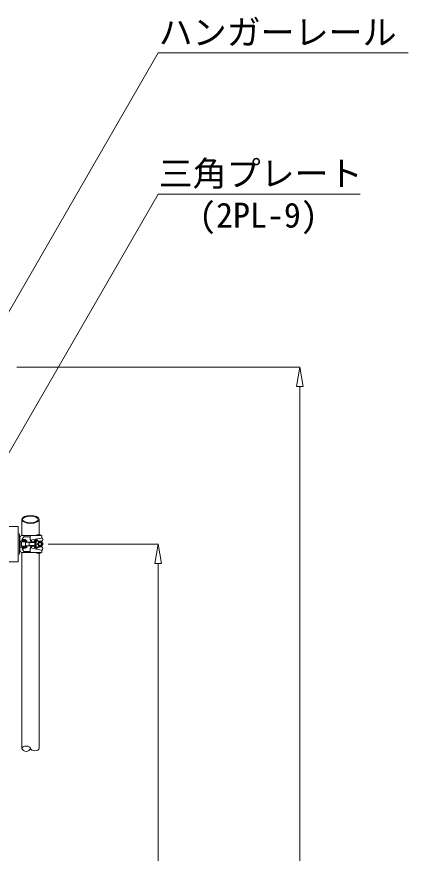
# Model space of a CAD drawing. Units: millimetres, scale not verified. Extents: x -10062 to 10062, y -16938 to 16938.
# Drawn here: x -112 to 994, y 9351 to 11714 of the extents above; entities that cross this region are included whole.
import ezdxf
from ezdxf.enums import TextEntityAlignment as Align

# ---------------------------------------------------------------- set-up
doc = ezdxf.new("R2010")
doc.units = ezdxf.units.MM
doc.header["$LTSCALE"] = 90
for name, color, linetype, lineweight in [('0-C_寸法', 134, 'Continuous', 18), ('1-0_単管ｸﾗﾝﾌﾟ', 134, 'Continuous', 18), ('1-B_文字', 134, 'Continuous', 18)]:
    doc.layers.add(name, color=color, linetype=linetype, lineweight=lineweight)
doc.styles.add('ＭＳ ゴシック', font='')
doc.styles.get('ＭＳ ゴシック').set_extended_font_data('MS Gothic')

msp = doc.modelspace()

# ---------------------------------------------------------------- linework, layer by layer
at = {"layer": '0-C_寸法'}
for p, q in [((-111.5, 10724.5), (688.5, 10724.5)), ((678.33, 10669.5), (687.5, 10724.5)), ((687.5, 10724.5), (696.66, 10669.5)), ((678.33, 10669.5), (696.66, 10669.5)), ((687.5, 10669.5), (687.5, 6279.5)), ((-23.04, 10224.5), (288.5, 10224.5)), ((278.33, 10169.5), (287.5, 10224.5)), ((287.5, 10224.5), (296.67, 10169.5)), ((278.33, 10169.5), (296.67, 10169.5)), ((287.5, 10169.5), (287.5, 6279.5))]:
    msp.add_line(p, q, dxfattribs=at)
at = {"layer": '1-0_単管ｸﾗﾝﾌﾟ'}
for p, q in [((-97.48, 10293.96), (-97.48, 10248.52)), ((-48.88, 10250.5), (-48.88, 10293.96)), ((-108, 10254.5), (-108, 10194.5)), ((-104, 10198.5), (-104, 10250.5)), ((-103, 10205.5), (-103, 10243.49)), ((-96.89, 10239.61), (-94.3, 10237.01)), ((-91.98, 10245.3), (-74.51, 10245.3)), ((-74.51, 10237.04), (-74.51, 10244.5)), ((-71.23, 10234.55), (-71.14, 10234.5)), ((-62.61, 10234.5), (-55.1, 10237.18)), ((-54.01, 10250.5), (-46.01, 10250.5)), ((-53.91, 10235.51), (-53.91, 10237.59)), ((-99.79, 10219.51), (-99.79, 10229.51)), ((-98.78, 10220.5), (-98.78, 10228.5)), ((-96.89, 10209.41), (-93.29, 10213.01)), ((-96.79, 10218.5), (-86.8, 10218.5)), ((-95.29, 10213.01), (-88.29, 10213.01)), ((-94.8, 10230.52), (-94.8, 10231.3)), ((-94.8, 10217.7), (-94.8, 10218.5)), ((-88.79, 10230.52), (-88.79, 10231.3)), ((-88.79, 10217.7), (-88.79, 10218.5)), ((-76.38, 10228.81), (-60.16, 10228.81)), ((-76.38, 10220.21), (-60.16, 10220.21)), ((-74.51, 10204.52), (-74.51, 10211.99)), ((-71.23, 10214.47), (-71.14, 10214.5)), ((-62.61, 10214.5), (-55, 10211.8)), ((-53.91, 10211.43), (-53.91, 10213.51)), ((-48.9, 10228.81), (-41.91, 10228.81)), ((-48.9, 10220.21), (-41.91, 10220.21)), ((-46.98, 10232.51), (-40.83, 10232.51)), ((-46.98, 10216.5), (-40.83, 10216.5)), ((-41.01, 10229.51), (-41.01, 10232.51)), ((-97.48, 10200.51), (-97.48, 9647.15)), ((-91.98, 10203.71), (-74.51, 10203.71)), ((-54.01, 10198.51), (-46.01, 10198.51)), ((-48.88, 9647.15), (-48.88, 10198.51))]:
    msp.add_line(p, q, dxfattribs=at)
for points in [[(-108, 10274.5), (-150, 10274.5), (-150, 10174.5), (-108, 10174.5)], [(-103, 10236), (-104, 10236), (-104, 10213), (-103, 10213)], [(-102.91, 10243.49), (-102.91, 10243.49), (-102.91, 10243.48), (-102.91, 10243.47), (-102.91, 10243.48), (-102.91, 10243.49)], [(-74.44, 10244.5), (-74.44, 10244.49), (-74.44, 10244.48), (-74.44, 10244.49)], [(-102.91, 10229.51), (-102.91, 10229.5), (-102.91, 10229.49), (-102.91, 10229.48), (-102.91, 10229.49), (-102.91, 10229.5)], [(-74.43, 10211.99), (-74.43, 10211.98), (-74.43, 10211.96), (-74.43, 10211.95), (-74.43, 10211.96), (-74.43, 10211.98)], [(-74.43, 10209.76), (-74.43, 10209.75), (-74.43, 10209.74), (-74.43, 10209.74), (-74.43, 10209.74), (-74.43, 10209.75)]]:
    msp.add_lwpolyline(points, close=True, dxfattribs=at)
for points in [[(-102.91, 10243.49), (-102.91, 10243.5), (-102.91, 10243.52), (-102.91, 10243.55)], [(-98, 10248.52), (-41.01, 10248.52), (-41.01, 10241.5)], [(-98, 10234.5), (-83.79, 10234.5), (-83.79, 10231.3), (-98, 10231.3)], [(-95.54, 10237.01), (-88.05, 10237.01), (-87.17, 10236.65), (-86.8, 10235.75), (-87.17, 10234.87), (-88.05, 10234.5)], [(-74.44, 10244.5), (-74.44, 10244.51), (-74.44, 10244.52), (-74.44, 10244.54), (-74.44, 10244.55)], [(-69.61, 10236.5), (-42.87, 10241.5), (-40.83, 10241.5)], [(-59.67, 10224.51), (-59.13, 10225.19), (-58.62, 10225.86), (-58.14, 10226.57), (-57.75, 10227.28), (-57.45, 10228), (-57.24, 10228.74), (-57.18, 10229.43), (-57.22, 10230.13), (-57.3, 10230.84), (-57.45, 10231.54), (-57.63, 10232.28), (-57.83, 10233.01), (-57.55, 10233.4), (-57.26, 10233.72), (-56.97, 10233.97), (-56.66, 10234.15), (-56.34, 10234.28), (-56.03, 10234.3), (-57.03, 10234.3), (-57.34, 10234.26), (-57.67, 10234.15), (-57.98, 10233.97), (-58.27, 10233.72), (-58.58, 10233.4), (-58.84, 10232.98), (-59.11, 10232.53), (-59.35, 10232.01), (-59.61, 10231.43), (-59.81, 10230.8), (-59.99, 10230.13), (-60.18, 10229.4), (-60.33, 10228.64), (-60.45, 10227.86), (-60.53, 10227.04), (-60.62, 10226.21), (-60.66, 10225.35), (-60.66, 10224.51), (-60.66, 10223.65), (-60.62, 10222.8)], [(-51.34, 10233.01), (-51.14, 10232.28), (-50.97, 10231.54), (-50.8, 10230.84), (-50.72, 10230.13), (-50.68, 10229.43), (-50.76, 10228.74), (-50.95, 10228), (-51.26, 10227.28), (-51.64, 10226.57), (-52.12, 10225.86), (-52.63, 10225.19), (-53.17, 10224.51), (-59.67, 10224.51), (-59.13, 10223.83), (-58.62, 10223.13), (-58.14, 10222.43), (-57.75, 10221.73), (-57.45, 10221.01), (-57.24, 10220.25), (-57.18, 10219.57), (-57.22, 10218.9), (-57.3, 10218.18), (-57.45, 10217.46), (-57.63, 10216.74), (-57.83, 10216.02), (-48.05, 10216.02), (-48.31, 10216.03), (-48.58, 10216.13), (-48.85, 10216.31), (-49.11, 10216.53), (-49.37, 10216.79), (-49.61, 10217.15), (-49.83, 10217.54), (-50.06, 10217.99), (-50.27, 10218.5), (-50.45, 10219.04), (-50.62, 10219.64)], [(-50.62, 10229.38), (-50.45, 10229.96), (-50.27, 10230.52), (-50.06, 10231.01), (-49.83, 10231.46), (-49.61, 10231.88), (-49.37, 10232.2), (-49.11, 10232.49), (-48.85, 10232.71), (-48.58, 10232.88), (-48.31, 10232.96), (-48.05, 10233.01), (-57.83, 10233.01), (-58.1, 10232.55), (-58.35, 10232.04), (-58.6, 10231.46), (-58.8, 10230.82), (-59, 10230.15), (-59.17, 10229.43), (-59.32, 10228.66), (-59.45, 10227.89), (-59.54, 10227.06), (-59.61, 10226.23), (-59.64, 10225.4), (-59.67, 10224.53), (-59.64, 10223.69), (-59.61, 10222.82), (-59.54, 10222), (-59.45, 10221.17), (-59.32, 10220.4), (-59.17, 10219.64), (-59, 10218.91), (-58.82, 10218.24), (-58.6, 10217.6), (-58.37, 10217.02), (-58.12, 10216.49), (-57.86, 10216.03), (-57.57, 10215.65), (-57.28, 10215.32), (-57, 10215.05)], [(-56.03, 10234.3), (-55.72, 10234.26), (-55.39, 10234.15), (-55.08, 10233.97), (-54.79, 10233.7), (-54.5, 10233.38), (-54.23, 10233.01)], [(-48.05, 10233.01), (-47.76, 10232.96), (-47.49, 10232.88), (-47.22, 10232.71), (-46.95, 10232.49), (-46.71, 10232.2), (-46.47, 10231.88), (-46.23, 10231.46), (-46.01, 10231.01), (-45.81, 10230.52), (-45.62, 10229.96), (-45.49, 10229.51)], [(-46.01, 10250.5), (-46, 10250.5), (-45.99, 10250.5), (-45.98, 10250.5), (-45.97, 10250.5)], [(-45.97, 10248.58), (-45.98, 10248.58), (-45.99, 10248.58), (-46, 10248.58)], [(-38.01, 10237.04), (-38.01, 10237.02), (-38.01, 10237.01), (-38.01, 10236.99), (-38.01, 10236.98), (-38.01, 10236.97), (-38.01, 10236.98), (-38.01, 10236.99), (-38.01, 10237), (-38.01, 10237.01)], [(-102.91, 10229.51), (-102.91, 10229.53), (-102.91, 10229.55)], [(-99.71, 10229.53), (-99.71, 10229.53), (-99.71, 10229.52), (-99.71, 10229.51)], [(-98.7, 10228.5), (-98.7, 10228.51), (-98.7, 10228.52), (-98.7, 10228.53), (-98.7, 10228.54), (-98.7, 10228.55)], [(-98, 10214.51), (-83.79, 10214.51), (-83.79, 10217.7), (-98, 10217.7)], [(-96.79, 10230.52), (-86.8, 10230.52), (-86.79, 10230.52), (-86.78, 10230.52), (-86.77, 10230.52), (-86.76, 10230.52), (-86.75, 10230.52)], [(-88.25, 10213.09), (-88.26, 10213.09), (-88.27, 10213.09), (-88.28, 10213.09), (-88.29, 10213.09)], [(-60.16, 10219.51), (-85.64, 10219.51), (-85.79, 10219.54), (-85.93, 10219.59), (-86.08, 10219.67), (-86.22, 10219.8), (-86.36, 10219.99), (-86.49, 10220.17), (-86.61, 10220.42), (-86.71, 10220.69), (-86.83, 10220.98), (-86.94, 10221.3), (-87.02, 10221.63), (-87.1, 10222), (-87.17, 10222.39), (-87.23, 10222.8), (-87.26, 10223.22), (-87.28, 10223.65), (-87.31, 10224.07), (-87.33, 10224.51), (-87.31, 10224.94), (-87.28, 10225.37), (-87.26, 10225.81), (-87.23, 10226.21), (-87.17, 10226.63), (-87.1, 10227), (-87.02, 10227.37), (-86.94, 10227.72), (-86.83, 10228.05), (-86.71, 10228.34), (-86.61, 10228.6), (-86.49, 10228.82), (-86.36, 10229.03), (-86.22, 10229.19), (-86.08, 10229.35), (-85.93, 10229.43), (-85.79, 10229.48), (-85.64, 10229.51), (-60.16, 10229.51)], [(-86.75, 10218.58), (-86.76, 10218.58), (-86.77, 10218.58), (-86.78, 10218.58), (-86.79, 10218.58), (-86.8, 10218.58), (-86.79, 10218.58)], [(-75.52, 10219.51), (-75.67, 10219.54), (-75.81, 10219.59), (-75.96, 10219.67), (-76.09, 10219.8), (-76.25, 10219.99), (-76.37, 10220.17), (-76.49, 10220.42), (-76.59, 10220.69), (-76.72, 10220.98), (-76.81, 10221.3), (-76.9, 10221.63), (-76.99, 10222), (-77.05, 10222.39), (-77.1, 10222.8), (-77.15, 10223.22), (-77.17, 10223.65), (-77.18, 10224.07), (-77.21, 10224.51), (-77.18, 10224.94), (-77.17, 10225.37), (-77.15, 10225.81), (-77.1, 10226.21), (-77.05, 10226.63), (-76.99, 10227), (-76.9, 10227.37), (-76.81, 10227.72), (-76.72, 10228.05), (-76.59, 10228.34), (-76.49, 10228.6), (-76.37, 10228.82), (-76.25, 10229.03), (-76.09, 10229.19), (-75.96, 10229.35), (-75.81, 10229.43), (-75.67, 10229.48), (-75.52, 10229.51)], [(-74.43, 10211.99), (-74.43, 10212), (-74.43, 10212.02)], [(-74.43, 10209.76), (-74.43, 10209.78), (-74.43, 10209.81)], [(-71.23, 10232.32), (-70.16, 10231.93), (-69.79, 10231.71), (-69.5, 10231.01), (-69.5, 10230.76), (-59.98, 10230.76)], [(-71.23, 10216.67), (-70.16, 10217.06), (-69.79, 10217.31), (-69.5, 10218.01), (-69.5, 10218.26), (-59.98, 10218.26)], [(-69.61, 10212.52), (-42.87, 10207.5), (-40.83, 10207.5)], [(-68.51, 10230.79), (-68.51, 10230.78), (-68.51, 10230.76), (-68.51, 10230.75), (-68.51, 10230.74), (-68.51, 10230.73), (-68.51, 10230.74), (-68.51, 10230.75), (-68.51, 10230.76)], [(-60.62, 10222.8), (-60.53, 10221.98), (-60.45, 10221.16), (-60.33, 10220.37), (-60.18, 10219.62), (-59.99, 10218.9), (-59.81, 10218.21), (-59.61, 10217.58), (-59.35, 10217), (-59.11, 10216.49), (-58.84, 10216.02), (-58.58, 10215.62), (-58.27, 10215.3), (-57.98, 10215.05), (-57.67, 10214.86), (-57.34, 10214.74), (-57.03, 10214.7), (-56.03, 10214.7)], [(-59.98, 10230.79), (-59.98, 10230.78), (-59.98, 10230.76), (-59.98, 10230.75), (-59.98, 10230.74), (-59.98, 10230.73), (-59.98, 10230.74), (-59.98, 10230.75), (-59.98, 10230.76)], [(-57, 10215.05), (-56.68, 10214.86), (-56.36, 10214.74), (-56.05, 10214.7), (-55.74, 10214.74), (-55.41, 10214.84), (-55.1, 10215.03), (-54.81, 10215.3), (-54.5, 10215.62), (-54.23, 10216.02)], [(-53.83, 10213.51), (-53.83, 10213.52), (-53.83, 10213.52), (-53.83, 10213.53), (-53.83, 10213.55)], [(-53.83, 10213.51), (-53.83, 10213.5), (-53.83, 10213.51)], [(-51.34, 10216.02), (-51.14, 10216.74), (-50.97, 10217.46), (-50.8, 10218.18), (-50.72, 10218.9), (-50.68, 10219.57), (-50.76, 10220.25), (-50.95, 10221.01), (-51.26, 10221.73), (-51.64, 10222.43), (-52.12, 10223.13), (-52.63, 10223.83), (-53.17, 10224.51)], [(-50.68, 10219.57), (-50.76, 10220.25), (-50.89, 10220.91), (-50.98, 10221.61), (-51.07, 10222.31), (-51.14, 10223.03), (-51.17, 10223.77), (-51.17, 10224.51), (-51.17, 10225.25), (-51.14, 10225.99), (-51.07, 10226.71), (-50.98, 10227.41), (-50.89, 10228.09)], [(-50.95, 10228), (-50.76, 10228.74), (-50.68, 10229.43)], [(-41.08, 10216.5), (-41.08, 10219.51), (-48.05, 10219.51), (-48.2, 10219.54), (-48.34, 10219.59), (-48.48, 10219.67), (-48.6, 10219.8), (-48.74, 10219.99), (-48.87, 10220.17), (-48.99, 10220.42), (-49.11, 10220.69), (-49.22, 10220.98), (-49.32, 10221.3), (-49.4, 10221.63), (-49.48, 10222), (-49.55, 10222.39), (-49.61, 10222.8), (-49.65, 10223.22), (-49.69, 10223.65), (-49.72, 10224.07), (-49.72, 10224.51), (-49.72, 10224.94), (-49.69, 10225.37), (-49.65, 10225.81), (-49.61, 10226.21), (-49.55, 10226.63), (-49.48, 10227), (-49.4, 10227.37), (-49.32, 10227.72), (-49.22, 10228.05), (-49.11, 10228.34), (-48.99, 10228.6), (-48.87, 10228.82), (-48.74, 10229.03), (-48.6, 10229.19), (-48.48, 10229.35), (-48.34, 10229.43), (-48.2, 10229.48), (-48.05, 10229.51), (-48.02, 10229.51)], [(-48.05, 10229.51), (-41.08, 10229.51), (-40.91, 10229.48), (-40.77, 10229.43), (-40.63, 10229.35), (-40.5, 10229.19), (-40.36, 10229.03), (-40.23, 10228.82), (-40.11, 10228.6), (-39.99, 10228.34), (-39.88, 10228.05), (-39.78, 10227.72), (-39.7, 10227.37), (-39.62, 10227), (-39.55, 10226.63), (-39.49, 10226.21), (-39.46, 10225.81), (-39.41, 10225.37), (-39.38, 10224.94), (-39.38, 10224.51), (-39.38, 10224.07), (-39.41, 10223.65), (-39.46, 10223.22), (-39.49, 10222.8), (-39.55, 10222.39), (-39.62, 10222), (-39.7, 10221.63), (-39.78, 10221.3), (-39.88, 10220.98), (-39.99, 10220.69), (-40.11, 10220.42), (-40.23, 10220.17), (-40.36, 10219.99), (-40.5, 10219.8), (-40.63, 10219.67), (-40.77, 10219.59), (-40.91, 10219.54), (-41.08, 10219.51), (-41.22, 10219.54), (-41.36, 10219.59)], [(-45.49, 10219.51), (-45.66, 10218.93), (-45.85, 10218.4), (-46.05, 10217.91), (-46.28, 10217.46), (-46.53, 10217.06), (-46.75, 10216.74), (-47.02, 10216.47), (-47.29, 10216.26), (-47.56, 10216.12), (-47.82, 10216.03), (-48.05, 10216.02)], [(-41.36, 10219.59), (-41.51, 10219.67), (-41.62, 10219.8), (-41.78, 10219.99), (-41.9, 10220.17), (-42.02, 10220.42), (-42.15, 10220.69), (-42.25, 10220.98), (-42.35, 10221.3), (-42.43, 10221.63), (-42.52, 10222), (-42.58, 10222.39), (-42.64, 10222.8), (-42.68, 10223.22), (-42.72, 10223.65), (-42.74, 10224.07), (-42.74, 10224.51), (-42.74, 10224.94), (-42.72, 10225.37), (-42.68, 10225.81), (-42.64, 10226.21), (-42.58, 10226.63), (-42.52, 10227), (-42.43, 10227.37), (-42.35, 10227.72), (-42.25, 10228.05), (-42.15, 10228.34), (-42.02, 10228.6), (-41.9, 10228.82), (-41.78, 10229.03), (-41.62, 10229.19), (-41.51, 10229.35), (-41.36, 10229.43), (-41.22, 10229.48), (-41.08, 10229.51)], [(-41.08, 10220.5), (-41.18, 10220.52), (-41.28, 10220.56), (-41.38, 10220.64), (-41.49, 10220.74), (-41.59, 10220.89), (-41.7, 10221.03), (-41.78, 10221.24), (-41.88, 10221.44), (-41.94, 10221.67), (-42.02, 10221.94), (-42.08, 10222.2), (-42.15, 10222.51), (-42.2, 10222.82), (-42.25, 10223.13), (-42.27, 10223.48), (-42.29, 10223.81), (-42.31, 10224.15), (-42.31, 10224.51), (-42.31, 10224.85), (-42.29, 10225.21), (-42.27, 10225.54), (-42.25, 10225.86), (-42.2, 10226.2), (-42.15, 10226.5), (-42.08, 10226.79), (-42.02, 10227.08), (-41.94, 10227.33), (-41.88, 10227.57), (-41.78, 10227.78), (-41.7, 10227.97), (-41.59, 10228.13), (-41.49, 10228.27), (-41.38, 10228.37), (-41.28, 10228.44), (-41.18, 10228.5), (-41.08, 10228.5), (-40.95, 10228.5), (-40.85, 10228.44), (-40.74, 10228.37)], [(-40.74, 10228.37), (-40.64, 10228.27), (-40.54, 10228.13), (-40.44, 10227.97), (-40.36, 10227.78), (-40.25, 10227.57), (-40.19, 10227.33), (-40.11, 10227.08), (-40.04, 10226.79), (-39.99, 10226.5), (-39.92, 10226.2), (-39.88, 10225.86), (-39.86, 10225.54), (-39.84, 10225.21), (-39.83, 10224.85), (-39.83, 10224.51), (-39.83, 10224.15), (-39.84, 10223.81), (-39.86, 10223.48), (-39.88, 10223.13), (-39.92, 10222.82), (-39.99, 10222.51), (-40.04, 10222.2), (-40.11, 10221.94), (-40.19, 10221.67), (-40.25, 10221.44), (-40.36, 10221.24), (-40.44, 10221.03), (-40.54, 10220.89), (-40.64, 10220.74), (-40.74, 10220.64), (-40.85, 10220.56), (-40.95, 10220.52), (-41.08, 10220.5)], [(-38.01, 10224.55), (-38.01, 10224.53), (-38.01, 10224.51), (-38.01, 10224.5), (-38.01, 10224.5), (-38.01, 10224.49), (-38.01, 10224.48), (-38.01, 10224.49), (-38.01, 10224.5), (-38.01, 10224.5)], [(-38.01, 10212.05), (-38.01, 10212.02), (-38.01, 10212), (-38.01, 10211.99), (-38.01, 10211.99), (-38.01, 10211.98), (-38.01, 10211.99), (-38.01, 10211.99), (-38.01, 10212)], [(-98, 10200.51), (-41.01, 10200.51), (-41.01, 10207.5)], [(-91.46, 10200.5), (-91.46, 10200.47), (-91.46, 10200.45), (-91.46, 10200.43), (-91.46, 10200.42), (-91.46, 10200.41), (-91.46, 10200.42), (-91.46, 10200.43), (-91.46, 10200.45), (-91.46, 10200.47), (-91.46, 10200.51), (-91.46, 10200.55)], [(-46.01, 10200.51), (-46, 10200.51), (-45.99, 10200.51), (-45.98, 10200.51), (-45.97, 10200.51)], [(-45.97, 10198.59), (-45.98, 10198.59), (-45.99, 10198.59), (-46, 10198.59)]]:
    msp.add_lwpolyline(points, dxfattribs=at)
for centre, radius, start, end in [((-108, 10250.5), 4, 0, 90), ((-97.96, 10243.55), 4.97, 90.52478, 180.04289), ((-97.96, 10229.54), 4.96, 90.45764, 179.98446), ((-101.42, 10248.54), 9.96, 296.87989, 359.81463), ((-95.49, 10235.8), 1.22, 91.89979, 268.35583), ((-70.48, 10244.55), 3.96, 90.65204, 179.98194), ((-69.48, 10237.08), 4.96, 180.44756, 249.84429), ((-69.48, 10239.27), 4.95, 180.29683, 249.75076), ((-72.45, 10230.79), 3.94, 0.06386, 70.58179), ((-63.95, 10230.77), 3.98, 359.97406, 70.27774), ((-53.96, 10249.55), 0.954, 92.95572, 267.10428), ((-50.88, 10235.54), 2.95, 180.65489, 236.22279), ((-45.97, 10249.54), 0.954, 269.87574, 90.12426), ((-42.98, 10237.04), 4.97, 295.34006, 359.63611), ((-42.98, 10237.02), 4.97, 0.23078, 64.39409), ((-97.97, 10219.55), 4.96, 180.42779, 269.57202), ((-97.95, 10229.53), 1.75, 91.59511, 180.02347), ((-97.95, 10219.55), 1.75, 180.92583, 268.34932), ((-96.74, 10228.55), 1.96, 91.36966, 180.0774), ((-96.74, 10220.54), 1.96, 181.34025, 268.65924), ((-101.41, 10200.55), 9.95, 359.99831, 62.98896), ((-95.25, 10214.55), 1.46, 181.45368, 268.54566), ((-88.25, 10214.55), 1.46, 269.91434, 358.34855), ((-86.75, 10228.56), 1.95, 29.10685, 89.99425), ((-86.75, 10220.53), 1.94, 269.96524, 328.71476), ((-69.48, 10212.04), 4.96, 110.63397, 180.15011), ((-69.48, 10209.81), 4.96, 110.47998, 179.99695), ((-72.46, 10218.29), 3.95, 289.02678, 359.37181), ((-63.94, 10218.3), 3.96, 289.12131, 359.35749), ((-50.87, 10213.54), 2.97, 124.67825, 179.96351), ((-42.96, 10212.04), 4.95, 295.15733, 359.52842), ((-42.96, 10212.04), 4.94, 0.03317, 64.52849), ((-42.46, 10224.54), 4.46, 304.31848, 359.50968), ((-42.48, 10224.55), 4.47, 0.00987, 55.14215), ((-108, 10198.5), 4, 270, 360), ((-97.97, 10205.55), 4.96, 180.42778, 269.57203), ((-70.48, 10204.55), 3.96, 180.49669, 269.34425), ((-53.96, 10199.56), 0.963, 92.88533, 266.89283), ((-45.97, 10199.56), 0.954, 269.87574, 90.12426), ((-85.33, 9651.59), 12.93, 200.078, 339.922)]:
    msp.add_arc(centre, radius, start, end, dxfattribs=at)
msp.add_ellipse((-73.18, 10293.96), major_axis=(-24.3, 0), ratio=0.472425, dxfattribs=at)
for centre, major_axis, ratio, start_param, end_param in [((-73.47, 10293.96), (22, 0), 0.417269, 6.2831853, 12.5663706), ((-85.33, 9647.15), (-12.15, 0), 0.525605, 3.1415927, 6.2831853), ((-61.03, 9647.15), (12.15, 0), 0.525605, 3.1415927, 6.2831853), ((-61.03, 9647.15), (12.15, 0), 0.525605, 5.4904345, 6.2831853)]:
    msp.add_ellipse(centre, major_axis=major_axis, ratio=ratio, start_param=start_param, end_param=end_param, dxfattribs=at)
at = {"layer": '1-B_文字'}
for p, q in [((287.86, 11612.5), (993.79, 11612.5)), ((287.86, 11212.5), (857.96, 11212.5))]:
    msp.add_line(p, q, dxfattribs=at)
for points in [[(-306.72, 10583.29), (287.5, 11612.5), (287.86, 11612.5)], [(-147.69, 10458.73), (287.5, 11212.5), (287.86, 11212.5)]]:
    msp.add_lwpolyline(points, dxfattribs=at)

# ---------------------------------------------------------------- texts
at = {"layer": '1-B_文字', "style": 'ＭＳ ゴシック'}
for s, p in [('ハンガーレール', (288.86, 11613.94)), ('三角プレート', (288.86, 11214.8)), ('(2PL-9)', (403.12, 11097.4))]:
    msp.add_text(s, height=70.38, dxfattribs=at).set_placement(p, align=Align.BOTTOM_LEFT)

doc.saveas('drawing.dxf')
